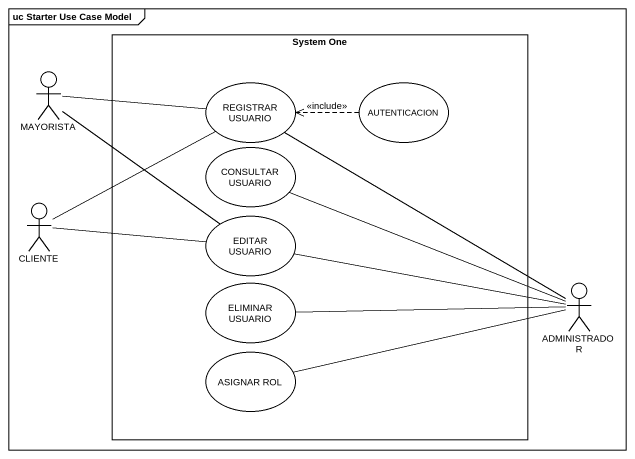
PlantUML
@startuml
mainframe uc Starter Use Case Model
rectangle "System One" as System_One {
  usecase "REGISTRAR USUARIO" as REGISTRAR_USUARIO
  usecase AUTENTICACION
  usecase "CONSULTAR USUARIO" as CONSULTAR_USUARIO
  usecase "EDITAR USUARIO" as EDITAR_USUARIO
  usecase "ELIMINAR USUARIO" as ELIMINAR_USUARIO
  usecase "ASIGNAR ROL" as ASIGNAR_ROL
}
actor MAYORISTA
actor CLIENTE
actor ADMINISTRADOR
MAYORISTA -right- REGISTRAR_USUARIO
MAYORISTA -- EDITAR_USUARIO
AUTENTICACION .left.> REGISTRAR_USUARIO : <<include>>
CLIENTE -up- REGISTRAR_USUARIO
CLIENTE -right- EDITAR_USUARIO
ADMINISTRADOR -up- REGISTRAR_USUARIO
ADMINISTRADOR -left- CONSULTAR_USUARIO
ADMINISTRADOR -left- EDITAR_USUARIO
ADMINISTRADOR -left- ELIMINAR_USUARIO
ADMINISTRADOR -left- ASIGNAR_ROL
@enduml
